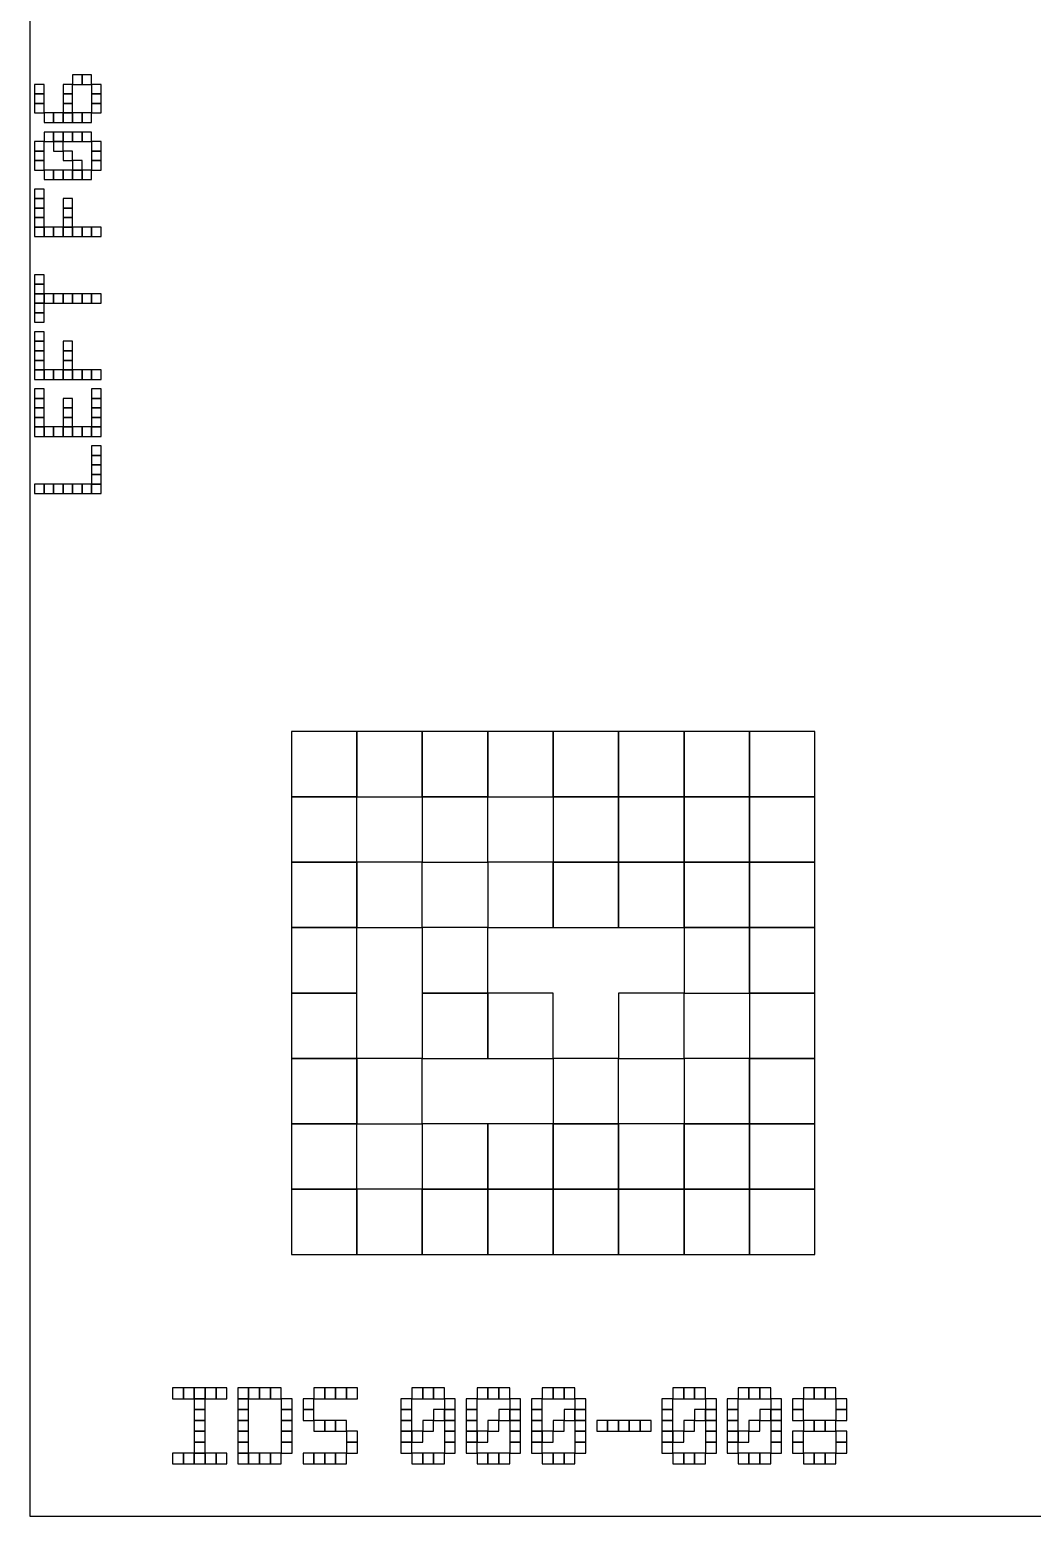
# Model space of a CAD drawing. Extents: x 0 to 490, y 0 to 320.
# Drawn here: x 0 to 42.1, y 170 to 232.5 of the extents above; entities that cross this region are included whole.
import ezdxf

# ---------------------------------------------------------------- set-up
doc = ezdxf.new("R2010")
doc.units = 0
for name, color, linetype in [('BLACK_POCKET', 7, 'CONTINUOUS'), ('BOARD_TEXT', 2, 'CONTINUOUS'), ('CUT', 1, 'CONTINUOUS')]:
    doc.layers.add(name, color=color, linetype=linetype)

msp = doc.modelspace()

# ---------------------------------------------------------------- linework, layer by layer
at = {"layer": 'BLACK_POCKET'}
for p, q in [((13.75, 203), (11, 203)), ((11, 203), (11, 200.25)), ((13.75, 200.25), (13.75, 203)), ((16.5, 203), (13.75, 203)), ((13.75, 203), (13.75, 200.25)), ((16.5, 200.25), (16.5, 203)), ((19.25, 203), (16.5, 203)), ((16.5, 203), (16.5, 200.25)), ((19.25, 200.25), (19.25, 203)), ((22, 203), (19.25, 203)), ((19.25, 203), (19.25, 200.25)), ((22, 200.25), (22, 203)), ((24.75, 203), (22, 203)), ((22, 203), (22, 200.25)), ((24.75, 200.25), (24.75, 203)), ((27.5, 203), (24.75, 203)), ((24.75, 203), (24.75, 200.25)), ((27.5, 200.25), (27.5, 203)), ((30.25, 203), (27.5, 203)), ((27.5, 203), (27.5, 200.25)), ((30.25, 200.25), (30.25, 203)), ((33, 203), (30.25, 203)), ((30.25, 203), (30.25, 200.25)), ((33, 200.25), (33, 203)), ((11, 200.25), (13.75, 200.25)), ((13.75, 200.25), (11, 200.25)), ((11, 200.25), (11, 197.5)), ((13.75, 200.25), (16.5, 200.25)), ((13.75, 197.5), (13.75, 200.25)), ((16.5, 200.25), (19.25, 200.25)), ((19.25, 200.25), (16.5, 200.25)), ((16.5, 200.25), (16.5, 197.5)), ((19.25, 200.25), (22, 200.25)), ((19.25, 197.5), (19.25, 200.25)), ((22, 200.25), (24.75, 200.25)), ((24.75, 200.25), (22, 200.25)), ((22, 200.25), (22, 197.5)), ((24.75, 200.25), (27.5, 200.25)), ((24.75, 197.5), (24.75, 200.25)), ((27.5, 200.25), (24.75, 200.25)), ((24.75, 200.25), (24.75, 197.5)), ((27.5, 200.25), (30.25, 200.25)), ((27.5, 197.5), (27.5, 200.25)), ((30.25, 200.25), (27.5, 200.25)), ((27.5, 200.25), (27.5, 197.5)), ((30.25, 200.25), (33, 200.25)), ((30.25, 197.5), (30.25, 200.25)), ((33, 200.25), (30.25, 200.25)), ((30.25, 200.25), (30.25, 197.5)), ((33, 197.5), (33, 200.25)), ((11, 197.5), (13.75, 197.5)), ((13.75, 197.5), (11, 197.5)), ((11, 197.5), (11, 194.75)), ((13.75, 194.75), (13.75, 197.5)), ((16.5, 197.5), (13.75, 197.5)), ((13.75, 197.5), (13.75, 194.75)), ((16.5, 197.5), (19.25, 197.5)), ((16.5, 194.75), (16.5, 197.5)), ((22, 197.5), (19.25, 197.5)), ((19.25, 197.5), (19.25, 194.75)), ((22, 197.5), (24.75, 197.5)), ((22, 194.75), (22, 197.5)), ((24.75, 197.5), (22, 197.5)), ((22, 197.5), (22, 194.75)), ((24.75, 197.5), (27.5, 197.5)), ((24.75, 194.75), (24.75, 197.5)), ((27.5, 197.5), (24.75, 197.5)), ((24.75, 197.5), (24.75, 194.75)), ((27.5, 197.5), (30.25, 197.5)), ((27.5, 194.75), (27.5, 197.5)), ((30.25, 197.5), (27.5, 197.5)), ((27.5, 197.5), (27.5, 194.75)), ((30.25, 197.5), (33, 197.5)), ((30.25, 194.75), (30.25, 197.5)), ((33, 197.5), (30.25, 197.5)), ((30.25, 197.5), (30.25, 194.75)), ((33, 194.75), (33, 197.5)), ((11, 194.75), (13.75, 194.75)), ((13.75, 194.75), (11, 194.75)), ((11, 194.75), (11, 192)), ((13.75, 194.75), (16.5, 194.75)), ((13.75, 192), (13.75, 194.75)), ((19.25, 194.75), (16.5, 194.75)), ((16.5, 194.75), (16.5, 192)), ((19.25, 194.75), (22, 194.75)), ((19.25, 192), (19.25, 194.75)), ((22, 194.75), (24.75, 194.75)), ((24.75, 194.75), (27.5, 194.75)), ((27.5, 194.75), (30.25, 194.75)), ((30.25, 194.75), (27.5, 194.75)), ((27.5, 194.75), (27.5, 192)), ((30.25, 194.75), (33, 194.75)), ((30.25, 192), (30.25, 194.75)), ((33, 194.75), (30.25, 194.75)), ((30.25, 194.75), (30.25, 192)), ((33, 192), (33, 194.75)), ((11, 192), (13.75, 192)), ((13.75, 192), (11, 192)), ((11, 192), (11, 189.25)), ((13.75, 189.25), (13.75, 192)), ((16.5, 192), (19.25, 192)), ((19.25, 192), (16.5, 192)), ((16.5, 192), (16.5, 189.25)), ((19.25, 189.25), (19.25, 192)), ((22, 192), (19.25, 192)), ((19.25, 192), (19.25, 189.25)), ((22, 189.25), (22, 192)), ((27.5, 192), (24.75, 192)), ((24.75, 192), (24.75, 189.25)), ((27.5, 192), (30.25, 192)), ((27.5, 189.25), (27.5, 192)), ((30.25, 192), (33, 192)), ((33, 192), (30.25, 192)), ((30.25, 192), (30.25, 189.25)), ((33, 189.25), (33, 192)), ((11, 189.25), (13.75, 189.25)), ((13.75, 189.25), (11, 189.25)), ((11, 189.25), (11, 186.5)), ((13.75, 186.5), (13.75, 189.25)), ((16.5, 189.25), (13.75, 189.25)), ((13.75, 189.25), (13.75, 186.5)), ((16.5, 189.25), (19.25, 189.25)), ((16.5, 186.5), (16.5, 189.25)), ((19.25, 189.25), (22, 189.25)), ((24.75, 189.25), (22, 189.25)), ((22, 189.25), (22, 186.5)), ((24.75, 189.25), (27.5, 189.25)), ((24.75, 186.5), (24.75, 189.25)), ((30.25, 189.25), (27.5, 189.25)), ((27.5, 189.25), (27.5, 186.5)), ((30.25, 189.25), (33, 189.25)), ((30.25, 186.5), (30.25, 189.25)), ((33, 189.25), (30.25, 189.25)), ((30.25, 189.25), (30.25, 186.5)), ((33, 186.5), (33, 189.25)), ((11, 186.5), (13.75, 186.5)), ((13.75, 186.5), (11, 186.5)), ((11, 186.5), (11, 183.75)), ((13.75, 186.5), (16.5, 186.5)), ((13.75, 183.75), (13.75, 186.5)), ((19.25, 186.5), (16.5, 186.5)), ((16.5, 186.5), (16.5, 183.75)), ((19.25, 183.75), (19.25, 186.5)), ((22, 186.5), (19.25, 186.5)), ((19.25, 186.5), (19.25, 183.75)), ((22, 186.5), (24.75, 186.5)), ((22, 183.75), (22, 186.5)), ((24.75, 186.5), (22, 186.5)), ((22, 186.5), (22, 183.75)), ((24.75, 183.75), (24.75, 186.5)), ((27.5, 186.5), (24.75, 186.5)), ((24.75, 186.5), (24.75, 183.75)), ((27.5, 186.5), (30.25, 186.5)), ((27.5, 183.75), (27.5, 186.5)), ((30.25, 186.5), (27.5, 186.5)), ((27.5, 186.5), (27.5, 183.75)), ((30.25, 186.5), (33, 186.5)), ((30.25, 183.75), (30.25, 186.5)), ((33, 186.5), (30.25, 186.5)), ((30.25, 186.5), (30.25, 183.75)), ((33, 183.75), (33, 186.5)), ((11, 183.75), (13.75, 183.75)), ((13.75, 183.75), (11, 183.75)), ((11, 183.75), (11, 181)), ((13.75, 181), (13.75, 183.75)), ((16.5, 183.75), (13.75, 183.75)), ((13.75, 183.75), (13.75, 181)), ((16.5, 183.75), (19.25, 183.75)), ((16.5, 181), (16.5, 183.75)), ((19.25, 183.75), (16.5, 183.75)), ((16.5, 183.75), (16.5, 181)), ((19.25, 183.75), (22, 183.75)), ((19.25, 181), (19.25, 183.75)), ((22, 183.75), (19.25, 183.75)), ((19.25, 183.75), (19.25, 181)), ((22, 183.75), (24.75, 183.75)), ((22, 181), (22, 183.75)), ((24.75, 183.75), (22, 183.75)), ((22, 183.75), (22, 181)), ((24.75, 183.75), (27.5, 183.75)), ((24.75, 181), (24.75, 183.75)), ((27.5, 183.75), (24.75, 183.75)), ((24.75, 183.75), (24.75, 181)), ((27.5, 183.75), (30.25, 183.75)), ((27.5, 181), (27.5, 183.75)), ((30.25, 183.75), (27.5, 183.75)), ((27.5, 183.75), (27.5, 181)), ((30.25, 183.75), (33, 183.75)), ((30.25, 181), (30.25, 183.75)), ((33, 183.75), (30.25, 183.75)), ((30.25, 183.75), (30.25, 181)), ((33, 181), (33, 183.75)), ((11, 181), (13.75, 181)), ((13.75, 181), (16.5, 181)), ((16.5, 181), (19.25, 181)), ((19.25, 181), (22, 181)), ((22, 181), (24.75, 181)), ((24.75, 181), (27.5, 181)), ((27.5, 181), (30.25, 181)), ((30.25, 181), (33, 181))]:
    msp.add_line(p, q, dxfattribs=at)
at = {"layer": 'BOARD_TEXT'}
for p, q in [((0.6, 230.2), (0.2, 230.2)), ((0.2, 230.2), (0.2, 229.8)), ((0.6, 229.8), (0.6, 230.2)), ((1.8, 230.2), (1.4, 230.2)), ((1.4, 230.2), (1.4, 229.8)), ((2.2, 230.6), (1.8, 230.6)), ((1.8, 230.6), (1.8, 230.2)), ((1.8, 229.8), (1.8, 230.2)), ((1.8, 230.2), (2.2, 230.2)), ((2.2, 230.2), (2.2, 230.6)), ((2.6, 230.6), (2.2, 230.6)), ((2.2, 230.6), (2.2, 230.2)), ((2.2, 230.2), (2.6, 230.2)), ((2.6, 230.2), (2.6, 230.6)), ((3, 230.2), (2.6, 230.2)), ((2.6, 230.2), (2.6, 229.8)), ((3, 229.8), (3, 230.2)), ((0.6, 229.8), (0.2, 229.8)), ((0.2, 229.8), (0.2, 229.4)), ((0.2, 229.8), (0.6, 229.8)), ((0.6, 229.4), (0.2, 229.4)), ((0.2, 229.4), (0.2, 229)), ((0.2, 229.4), (0.6, 229.4)), ((0.6, 229.4), (0.6, 229.8)), ((0.6, 229), (0.6, 229.4)), ((1.8, 229.8), (1.4, 229.8)), ((1.4, 229.8), (1.4, 229.4)), ((1.4, 229.8), (1.8, 229.8)), ((1.8, 229.4), (1.4, 229.4)), ((1.4, 229.4), (1.4, 229)), ((1.4, 229.4), (1.8, 229.4)), ((1.8, 229.4), (1.8, 229.8)), ((1.8, 229), (1.8, 229.4)), ((3, 229.8), (2.6, 229.8)), ((2.6, 229.8), (2.6, 229.4)), ((2.6, 229.8), (3, 229.8)), ((3, 229.4), (2.6, 229.4)), ((2.6, 229.4), (2.6, 229)), ((2.6, 229.4), (3, 229.4)), ((3, 229.4), (3, 229.8)), ((3, 229), (3, 229.4)), ((0.2, 229), (0.6, 229)), ((1, 229), (0.6, 229)), ((0.6, 229), (0.6, 228.6)), ((1, 228.6), (1, 229)), ((1.4, 229), (1, 229)), ((1, 229), (1, 228.6)), ((1.4, 228.6), (1.4, 229)), ((1.8, 229), (1.4, 229)), ((1.4, 229), (1.4, 228.6)), ((1.4, 229), (1.8, 229)), ((1.8, 228.6), (1.8, 229)), ((2.2, 229), (1.8, 229)), ((1.8, 229), (1.8, 228.6)), ((2.2, 228.6), (2.2, 229)), ((2.6, 229), (2.2, 229)), ((2.2, 229), (2.2, 228.6)), ((2.6, 228.6), (2.6, 229)), ((2.6, 229), (3, 229)), ((0.6, 228.6), (1, 228.6)), ((1, 228.2), (0.6, 228.2)), ((0.6, 228.2), (0.6, 227.8)), ((1, 228.6), (1.4, 228.6)), ((1, 227.8), (1, 228.2)), ((1.4, 228.2), (1, 228.2)), ((1, 228.2), (1, 227.8)), ((1.4, 228.6), (1.8, 228.6)), ((1.4, 227.8), (1.4, 228.2)), ((1.8, 228.2), (1.4, 228.2)), ((1.4, 228.2), (1.4, 227.8)), ((1.8, 228.6), (2.2, 228.6)), ((1.8, 227.8), (1.8, 228.2)), ((2.2, 228.2), (1.8, 228.2)), ((1.8, 228.2), (1.8, 227.8)), ((2.2, 228.6), (2.6, 228.6)), ((2.2, 227.8), (2.2, 228.2)), ((2.6, 228.2), (2.2, 228.2)), ((2.2, 228.2), (2.2, 227.8)), ((2.6, 227.8), (2.6, 228.2)), ((0.6, 227.8), (0.2, 227.8)), ((0.2, 227.8), (0.2, 227.4)), ((0.6, 227.4), (0.6, 227.8)), ((0.6, 227.8), (1, 227.8)), ((1.4, 227.8), (1, 227.8)), ((1, 227.8), (1, 227.4)), ((1, 227.8), (1.4, 227.8)), ((1.4, 227.4), (1.4, 227.8)), ((1.4, 227.8), (1.8, 227.8)), ((1.8, 227.8), (2.2, 227.8)), ((2.2, 227.8), (2.6, 227.8)), ((3, 227.8), (2.6, 227.8)), ((2.6, 227.8), (2.6, 227.4)), ((3, 227.4), (3, 227.8)), ((0.6, 227.4), (0.2, 227.4)), ((0.2, 227.4), (0.2, 227)), ((0.2, 227.4), (0.6, 227.4)), ((0.6, 227), (0.2, 227)), ((0.2, 227), (0.2, 226.6)), ((0.2, 227), (0.6, 227)), ((0.6, 227), (0.6, 227.4)), ((0.6, 226.6), (0.6, 227)), ((1, 227.4), (1.4, 227.4)), ((1.8, 227.4), (1.4, 227.4)), ((1.4, 227.4), (1.4, 227)), ((1.4, 227), (1.8, 227)), ((1.8, 227), (1.8, 227.4)), ((2.2, 227), (1.8, 227)), ((1.8, 227), (1.8, 226.6)), ((2.2, 226.6), (2.2, 227)), ((3, 227.4), (2.6, 227.4)), ((2.6, 227.4), (2.6, 227)), ((2.6, 227.4), (3, 227.4)), ((3, 227), (2.6, 227)), ((2.6, 227), (2.6, 226.6)), ((2.6, 227), (3, 227)), ((3, 227), (3, 227.4)), ((3, 226.6), (3, 227)), ((0.2, 226.6), (0.6, 226.6)), ((1, 226.6), (0.6, 226.6)), ((0.6, 226.6), (0.6, 226.2)), ((1, 226.2), (1, 226.6)), ((1.4, 226.6), (1, 226.6)), ((1, 226.6), (1, 226.2)), ((1.4, 226.2), (1.4, 226.6)), ((1.8, 226.6), (1.4, 226.6)), ((1.4, 226.6), (1.4, 226.2)), ((1.8, 226.2), (1.8, 226.6)), ((2.2, 226.6), (1.8, 226.6)), ((1.8, 226.6), (1.8, 226.2)), ((1.8, 226.6), (2.2, 226.6)), ((2.2, 226.2), (2.2, 226.6)), ((2.6, 226.6), (2.2, 226.6)), ((2.2, 226.6), (2.2, 226.2)), ((2.6, 226.2), (2.6, 226.6)), ((2.6, 226.6), (3, 226.6)), ((0.6, 225.8), (0.2, 225.8)), ((0.2, 225.8), (0.2, 225.4)), ((0.6, 226.2), (1, 226.2)), ((0.6, 225.4), (0.6, 225.8)), ((1, 226.2), (1.4, 226.2)), ((1.4, 226.2), (1.8, 226.2)), ((1.8, 226.2), (2.2, 226.2)), ((2.2, 226.2), (2.6, 226.2)), ((0.6, 225.4), (0.2, 225.4)), ((0.2, 225.4), (0.2, 225)), ((0.2, 225.4), (0.6, 225.4)), ((0.6, 225), (0.2, 225)), ((0.2, 225), (0.2, 224.6)), ((0.2, 225), (0.6, 225)), ((0.6, 225), (0.6, 225.4)), ((0.6, 224.6), (0.6, 225)), ((1.8, 225.4), (1.4, 225.4)), ((1.4, 225.4), (1.4, 225)), ((1.8, 225), (1.4, 225)), ((1.4, 225), (1.4, 224.6)), ((1.4, 225), (1.8, 225)), ((1.8, 225), (1.8, 225.4)), ((1.8, 224.6), (1.8, 225)), ((0.6, 224.6), (0.2, 224.6)), ((0.2, 224.6), (0.2, 224.2)), ((0.2, 224.6), (0.6, 224.6)), ((0.6, 224.2), (0.6, 224.6)), ((1.8, 224.6), (1.4, 224.6)), ((1.4, 224.6), (1.4, 224.2)), ((1.4, 224.6), (1.8, 224.6)), ((1.8, 224.2), (1.8, 224.6)), ((0.6, 224.2), (0.2, 224.2)), ((0.2, 224.2), (0.2, 223.8)), ((0.2, 224.2), (0.6, 224.2)), ((0.2, 223.8), (0.6, 223.8)), ((0.6, 223.8), (0.6, 224.2)), ((1, 224.2), (0.6, 224.2)), ((0.6, 224.2), (0.6, 223.8)), ((0.6, 223.8), (1, 223.8)), ((1, 223.8), (1, 224.2)), ((1.4, 224.2), (1, 224.2)), ((1, 224.2), (1, 223.8)), ((1, 223.8), (1.4, 223.8)), ((1.4, 223.8), (1.4, 224.2)), ((1.8, 224.2), (1.4, 224.2)), ((1.4, 224.2), (1.4, 223.8)), ((1.4, 224.2), (1.8, 224.2)), ((1.4, 223.8), (1.8, 223.8)), ((1.8, 223.8), (1.8, 224.2)), ((2.2, 224.2), (1.8, 224.2)), ((1.8, 224.2), (1.8, 223.8)), ((1.8, 223.8), (2.2, 223.8)), ((2.2, 223.8), (2.2, 224.2)), ((2.6, 224.2), (2.2, 224.2)), ((2.2, 224.2), (2.2, 223.8)), ((2.2, 223.8), (2.6, 223.8)), ((2.6, 223.8), (2.6, 224.2)), ((3, 224.2), (2.6, 224.2)), ((2.6, 224.2), (2.6, 223.8)), ((2.6, 223.8), (3, 223.8)), ((3, 223.8), (3, 224.2)), ((0.6, 222.2), (0.2, 222.2)), ((0.2, 222.2), (0.2, 221.8)), ((0.6, 221.8), (0.6, 222.2)), ((0.6, 221.8), (0.2, 221.8)), ((0.2, 221.8), (0.2, 221.4)), ((0.2, 221.8), (0.6, 221.8)), ((0.6, 221.4), (0.2, 221.4)), ((0.2, 221.4), (0.2, 221)), ((0.2, 221.4), (0.6, 221.4)), ((0.6, 221.4), (0.6, 221.8)), ((0.6, 221), (0.6, 221.4)), ((1, 221.4), (0.6, 221.4)), ((0.6, 221.4), (0.6, 221)), ((1, 221), (1, 221.4)), ((1.4, 221.4), (1, 221.4)), ((1, 221.4), (1, 221)), ((1.4, 221), (1.4, 221.4)), ((1.8, 221.4), (1.4, 221.4)), ((1.4, 221.4), (1.4, 221)), ((1.8, 221), (1.8, 221.4)), ((2.2, 221.4), (1.8, 221.4)), ((1.8, 221.4), (1.8, 221)), ((2.2, 221), (2.2, 221.4)), ((2.6, 221.4), (2.2, 221.4)), ((2.2, 221.4), (2.2, 221)), ((2.6, 221), (2.6, 221.4)), ((3, 221.4), (2.6, 221.4)), ((2.6, 221.4), (2.6, 221)), ((3, 221), (3, 221.4)), ((0.6, 221), (0.2, 221)), ((0.2, 221), (0.2, 220.6)), ((0.2, 221), (0.6, 221)), ((0.6, 220.6), (0.6, 221)), ((0.6, 221), (1, 221)), ((1, 221), (1.4, 221)), ((1.4, 221), (1.8, 221)), ((1.8, 221), (2.2, 221)), ((2.2, 221), (2.6, 221)), ((2.6, 221), (3, 221)), ((0.6, 220.6), (0.2, 220.6)), ((0.2, 220.6), (0.2, 220.2)), ((0.2, 220.6), (0.6, 220.6)), ((0.2, 220.2), (0.6, 220.2)), ((0.6, 220.2), (0.6, 220.6)), ((0.6, 219.8), (0.2, 219.8)), ((0.2, 219.8), (0.2, 219.4)), ((0.6, 219.4), (0.2, 219.4)), ((0.2, 219.4), (0.2, 219)), ((0.2, 219.4), (0.6, 219.4)), ((0.6, 219.4), (0.6, 219.8)), ((0.6, 219), (0.6, 219.4)), ((1.8, 219.4), (1.4, 219.4)), ((1.4, 219.4), (1.4, 219)), ((1.8, 219), (1.8, 219.4)), ((0.6, 219), (0.2, 219)), ((0.2, 219), (0.2, 218.6)), ((0.2, 219), (0.6, 219)), ((0.6, 218.6), (0.6, 219)), ((1.8, 219), (1.4, 219)), ((1.4, 219), (1.4, 218.6)), ((1.4, 219), (1.8, 219)), ((1.8, 218.6), (1.8, 219)), ((0.6, 218.6), (0.2, 218.6)), ((0.2, 218.6), (0.2, 218.2)), ((0.2, 218.6), (0.6, 218.6)), ((0.6, 218.2), (0.2, 218.2)), ((0.2, 218.2), (0.2, 217.8)), ((0.2, 218.2), (0.6, 218.2)), ((0.6, 218.2), (0.6, 218.6)), ((0.6, 217.8), (0.6, 218.2)), ((1, 218.2), (0.6, 218.2)), ((0.6, 218.2), (0.6, 217.8)), ((1, 217.8), (1, 218.2)), ((1.4, 218.2), (1, 218.2)), ((1, 218.2), (1, 217.8)), ((1.8, 218.6), (1.4, 218.6)), ((1.4, 218.6), (1.4, 218.2)), ((1.4, 218.6), (1.8, 218.6)), ((1.4, 217.8), (1.4, 218.2)), ((1.8, 218.2), (1.4, 218.2)), ((1.4, 218.2), (1.4, 217.8)), ((1.4, 218.2), (1.8, 218.2)), ((1.8, 218.2), (1.8, 218.6)), ((1.8, 217.8), (1.8, 218.2)), ((2.2, 218.2), (1.8, 218.2)), ((1.8, 218.2), (1.8, 217.8)), ((2.2, 217.8), (2.2, 218.2)), ((2.6, 218.2), (2.2, 218.2)), ((2.2, 218.2), (2.2, 217.8)), ((2.6, 217.8), (2.6, 218.2)), ((3, 218.2), (2.6, 218.2)), ((2.6, 218.2), (2.6, 217.8)), ((3, 217.8), (3, 218.2)), ((0.2, 217.8), (0.6, 217.8)), ((0.6, 217.8), (1, 217.8)), ((1, 217.8), (1.4, 217.8)), ((1.4, 217.8), (1.8, 217.8)), ((1.8, 217.8), (2.2, 217.8)), ((2.2, 217.8), (2.6, 217.8)), ((2.6, 217.8), (3, 217.8)), ((0.6, 217.4), (0.2, 217.4)), ((0.2, 217.4), (0.2, 217)), ((0.6, 217), (0.2, 217)), ((0.2, 217), (0.2, 216.6)), ((0.2, 217), (0.6, 217)), ((0.6, 217), (0.6, 217.4)), ((0.6, 216.6), (0.6, 217)), ((1.8, 217), (1.4, 217)), ((1.4, 217), (1.4, 216.6)), ((1.8, 216.6), (1.8, 217)), ((3, 217.4), (2.6, 217.4)), ((2.6, 217.4), (2.6, 217)), ((3, 217), (2.6, 217)), ((2.6, 217), (2.6, 216.6)), ((2.6, 217), (3, 217)), ((3, 217), (3, 217.4)), ((3, 216.6), (3, 217)), ((0.6, 216.6), (0.2, 216.6)), ((0.2, 216.6), (0.2, 216.2)), ((0.2, 216.6), (0.6, 216.6)), ((0.6, 216.2), (0.6, 216.6)), ((1.8, 216.6), (1.4, 216.6)), ((1.4, 216.6), (1.4, 216.2)), ((1.4, 216.6), (1.8, 216.6)), ((1.8, 216.2), (1.8, 216.6)), ((3, 216.6), (2.6, 216.6)), ((2.6, 216.6), (2.6, 216.2)), ((2.6, 216.6), (3, 216.6)), ((3, 216.2), (3, 216.6)), ((0.6, 216.2), (0.2, 216.2)), ((0.2, 216.2), (0.2, 215.8)), ((0.2, 216.2), (0.6, 216.2)), ((0.6, 215.8), (0.2, 215.8)), ((0.2, 215.8), (0.2, 215.4)), ((0.2, 215.8), (0.6, 215.8)), ((0.6, 215.8), (0.6, 216.2)), ((0.6, 215.4), (0.6, 215.8)), ((1, 215.8), (0.6, 215.8)), ((0.6, 215.8), (0.6, 215.4)), ((1, 215.4), (1, 215.8)), ((1.4, 215.8), (1, 215.8)), ((1, 215.8), (1, 215.4)), ((1.8, 216.2), (1.4, 216.2)), ((1.4, 216.2), (1.4, 215.8)), ((1.4, 216.2), (1.8, 216.2)), ((1.4, 215.4), (1.4, 215.8)), ((1.8, 215.8), (1.4, 215.8)), ((1.4, 215.8), (1.4, 215.4)), ((1.4, 215.8), (1.8, 215.8)), ((1.8, 215.8), (1.8, 216.2)), ((1.8, 215.4), (1.8, 215.8)), ((2.2, 215.8), (1.8, 215.8)), ((1.8, 215.8), (1.8, 215.4)), ((2.2, 215.4), (2.2, 215.8)), ((2.6, 215.8), (2.2, 215.8)), ((2.2, 215.8), (2.2, 215.4)), ((3, 216.2), (2.6, 216.2)), ((2.6, 216.2), (2.6, 215.8)), ((2.6, 216.2), (3, 216.2)), ((2.6, 215.4), (2.6, 215.8)), ((3, 215.8), (2.6, 215.8)), ((2.6, 215.8), (2.6, 215.4)), ((2.6, 215.8), (3, 215.8)), ((3, 215.8), (3, 216.2)), ((3, 215.4), (3, 215.8)), ((0.2, 215.4), (0.6, 215.4)), ((0.6, 215.4), (1, 215.4)), ((1, 215.4), (1.4, 215.4)), ((1.4, 215.4), (1.8, 215.4)), ((1.8, 215.4), (2.2, 215.4)), ((2.2, 215.4), (2.6, 215.4)), ((2.6, 215.4), (3, 215.4)), ((3, 215), (2.6, 215)), ((2.6, 215), (2.6, 214.6)), ((3, 214.6), (3, 215)), ((3, 214.6), (2.6, 214.6)), ((2.6, 214.6), (2.6, 214.2)), ((2.6, 214.6), (3, 214.6)), ((3, 214.2), (3, 214.6)), ((3, 214.2), (2.6, 214.2)), ((2.6, 214.2), (2.6, 213.8)), ((2.6, 214.2), (3, 214.2)), ((3, 213.8), (2.6, 213.8)), ((2.6, 213.8), (2.6, 213.4)), ((2.6, 213.8), (3, 213.8)), ((3, 213.8), (3, 214.2)), ((3, 213.4), (3, 213.8)), ((0.6, 213.4), (0.2, 213.4)), ((0.2, 213.4), (0.2, 213)), ((0.6, 213), (0.6, 213.4)), ((1, 213.4), (0.6, 213.4)), ((0.6, 213.4), (0.6, 213)), ((1, 213), (1, 213.4)), ((1.4, 213.4), (1, 213.4)), ((1, 213.4), (1, 213)), ((1.4, 213), (1.4, 213.4)), ((1.8, 213.4), (1.4, 213.4)), ((1.4, 213.4), (1.4, 213)), ((1.8, 213), (1.8, 213.4)), ((2.2, 213.4), (1.8, 213.4)), ((1.8, 213.4), (1.8, 213)), ((2.2, 213), (2.2, 213.4)), ((2.6, 213.4), (2.2, 213.4)), ((2.2, 213.4), (2.2, 213)), ((2.6, 213), (2.6, 213.4)), ((3, 213.4), (2.6, 213.4)), ((2.6, 213.4), (2.6, 213)), ((2.6, 213.4), (3, 213.4)), ((3, 213), (3, 213.4)), ((0.2, 213), (0.6, 213)), ((0.6, 213), (1, 213)), ((1, 213), (1.4, 213)), ((1.4, 213), (1.8, 213)), ((1.8, 213), (2.2, 213)), ((2.2, 213), (2.6, 213)), ((2.6, 213), (3, 213)), ((6.457143, 175.4), (6, 175.4)), ((6, 175.4), (6, 174.942857)), ((6.457143, 174.942857), (6.457143, 175.4)), ((6.914286, 175.4), (6.457143, 175.4)), ((6.457143, 175.4), (6.457143, 174.942857)), ((6.914286, 174.942857), (6.914286, 175.4)), ((7.371429, 175.4), (6.914286, 175.4)), ((6.914286, 175.4), (6.914286, 174.942857)), ((7.371429, 174.942857), (7.371429, 175.4)), ((7.828571, 175.4), (7.371429, 175.4)), ((7.371429, 175.4), (7.371429, 174.942857)), ((7.828571, 174.942857), (7.828571, 175.4)), ((8.285714, 175.4), (7.828571, 175.4)), ((7.828571, 175.4), (7.828571, 174.942857)), ((8.285714, 174.942857), (8.285714, 175.4)), ((9.2, 175.4), (8.742857, 175.4)), ((8.742857, 175.4), (8.742857, 174.942857)), ((9.2, 174.942857), (9.2, 175.4)), ((9.657143, 175.4), (9.2, 175.4)), ((9.2, 175.4), (9.2, 174.942857)), ((9.657143, 174.942857), (9.657143, 175.4)), ((10.114286, 175.4), (9.657143, 175.4)), ((9.657143, 175.4), (9.657143, 174.942857)), ((10.114286, 174.942857), (10.114286, 175.4)), ((10.571429, 175.4), (10.114286, 175.4)), ((10.114286, 175.4), (10.114286, 174.942857)), ((10.571429, 174.942857), (10.571429, 175.4)), ((12.4, 175.4), (11.942857, 175.4)), ((11.942857, 175.4), (11.942857, 174.942857)), ((12.4, 174.942857), (12.4, 175.4)), ((12.857143, 175.4), (12.4, 175.4)), ((12.4, 175.4), (12.4, 174.942857)), ((12.857143, 174.942857), (12.857143, 175.4)), ((13.314286, 175.4), (12.857143, 175.4)), ((12.857143, 175.4), (12.857143, 174.942857)), ((13.314286, 174.942857), (13.314286, 175.4)), ((13.771429, 175.4), (13.314286, 175.4)), ((13.314286, 175.4), (13.314286, 174.942857)), ((13.771429, 174.942857), (13.771429, 175.4)), ((16.514286, 175.4), (16.057143, 175.4)), ((16.057143, 175.4), (16.057143, 174.942857)), ((16.514286, 174.942857), (16.514286, 175.4)), ((16.971429, 175.4), (16.514286, 175.4)), ((16.514286, 175.4), (16.514286, 174.942857)), ((16.971429, 174.942857), (16.971429, 175.4)), ((17.428571, 175.4), (16.971429, 175.4)), ((16.971429, 175.4), (16.971429, 174.942857)), ((17.428571, 174.942857), (17.428571, 175.4)), ((19.257143, 175.4), (18.8, 175.4)), ((18.8, 175.4), (18.8, 174.942857)), ((19.257143, 174.942857), (19.257143, 175.4)), ((19.714286, 175.4), (19.257143, 175.4)), ((19.257143, 175.4), (19.257143, 174.942857)), ((19.714286, 174.942857), (19.714286, 175.4)), ((20.171429, 175.4), (19.714286, 175.4)), ((19.714286, 175.4), (19.714286, 174.942857)), ((20.171429, 174.942857), (20.171429, 175.4)), ((22, 175.4), (21.542857, 175.4)), ((21.542857, 175.4), (21.542857, 174.942857)), ((22, 174.942857), (22, 175.4)), ((22.457143, 175.4), (22, 175.4)), ((22, 175.4), (22, 174.942857)), ((22.457143, 174.942857), (22.457143, 175.4)), ((22.914286, 175.4), (22.457143, 175.4)), ((22.457143, 175.4), (22.457143, 174.942857)), ((22.914286, 174.942857), (22.914286, 175.4)), ((27.485714, 175.4), (27.028571, 175.4)), ((27.028571, 175.4), (27.028571, 174.942857)), ((27.485714, 174.942857), (27.485714, 175.4)), ((27.942857, 175.4), (27.485714, 175.4)), ((27.485714, 175.4), (27.485714, 174.942857)), ((27.942857, 174.942857), (27.942857, 175.4)), ((28.4, 175.4), (27.942857, 175.4)), ((27.942857, 175.4), (27.942857, 174.942857)), ((28.4, 174.942857), (28.4, 175.4)), ((30.228571, 175.4), (29.771429, 175.4)), ((29.771429, 175.4), (29.771429, 174.942857)), ((30.228571, 174.942857), (30.228571, 175.4)), ((30.685714, 175.4), (30.228571, 175.4)), ((30.228571, 175.4), (30.228571, 174.942857)), ((30.685714, 174.942857), (30.685714, 175.4)), ((31.142857, 175.4), (30.685714, 175.4)), ((30.685714, 175.4), (30.685714, 174.942857)), ((31.142857, 174.942857), (31.142857, 175.4)), ((32.971429, 175.4), (32.514286, 175.4)), ((32.514286, 175.4), (32.514286, 174.942857)), ((32.971429, 174.942857), (32.971429, 175.4)), ((33.428571, 175.4), (32.971429, 175.4)), ((32.971429, 175.4), (32.971429, 174.942857)), ((33.428571, 174.942857), (33.428571, 175.4)), ((33.885714, 175.4), (33.428571, 175.4)), ((33.428571, 175.4), (33.428571, 174.942857)), ((33.885714, 174.942857), (33.885714, 175.4)), ((6, 174.942857), (6.457143, 174.942857)), ((6.457143, 174.942857), (6.914286, 174.942857)), ((6.914286, 174.942857), (7.371429, 174.942857)), ((7.371429, 174.942857), (6.914286, 174.942857)), ((6.914286, 174.942857), (6.914286, 174.485714)), ((6.914286, 174.485714), (7.371429, 174.485714)), ((7.371429, 174.485714), (6.914286, 174.485714)), ((6.914286, 174.485714), (6.914286, 174.028571)), ((7.371429, 174.942857), (7.828571, 174.942857)), ((7.371429, 174.485714), (7.371429, 174.942857)), ((7.371429, 174.028571), (7.371429, 174.485714)), ((7.828571, 174.942857), (8.285714, 174.942857)), ((8.742857, 174.942857), (9.2, 174.942857)), ((9.2, 174.942857), (8.742857, 174.942857)), ((8.742857, 174.942857), (8.742857, 174.485714)), ((8.742857, 174.485714), (9.2, 174.485714)), ((9.2, 174.485714), (8.742857, 174.485714)), ((8.742857, 174.485714), (8.742857, 174.028571)), ((9.2, 174.942857), (9.657143, 174.942857)), ((9.2, 174.485714), (9.2, 174.942857)), ((9.2, 174.028571), (9.2, 174.485714)), ((9.657143, 174.942857), (10.114286, 174.942857)), ((10.114286, 174.942857), (10.571429, 174.942857)), ((11.028571, 174.942857), (10.571429, 174.942857)), ((10.571429, 174.942857), (10.571429, 174.485714)), ((10.571429, 174.485714), (11.028571, 174.485714)), ((11.028571, 174.485714), (10.571429, 174.485714)), ((10.571429, 174.485714), (10.571429, 174.028571)), ((11.028571, 174.485714), (11.028571, 174.942857)), ((11.028571, 174.028571), (11.028571, 174.485714)), ((11.942857, 174.942857), (11.485714, 174.942857)), ((11.485714, 174.942857), (11.485714, 174.485714)), ((11.485714, 174.485714), (11.942857, 174.485714)), ((11.942857, 174.485714), (11.485714, 174.485714)), ((11.485714, 174.485714), (11.485714, 174.028571)), ((11.942857, 174.942857), (12.4, 174.942857)), ((11.942857, 174.485714), (11.942857, 174.942857)), ((11.942857, 174.028571), (11.942857, 174.485714)), ((12.4, 174.942857), (12.857143, 174.942857)), ((12.857143, 174.942857), (13.314286, 174.942857)), ((13.314286, 174.942857), (13.771429, 174.942857)), ((16.057143, 174.942857), (15.6, 174.942857)), ((15.6, 174.942857), (15.6, 174.485714)), ((15.6, 174.485714), (16.057143, 174.485714)), ((16.057143, 174.485714), (15.6, 174.485714)), ((15.6, 174.485714), (15.6, 174.028571)), ((16.057143, 174.942857), (16.514286, 174.942857)), ((16.057143, 174.485714), (16.057143, 174.942857)), ((16.057143, 174.028571), (16.057143, 174.485714)), ((16.514286, 174.942857), (16.971429, 174.942857)), ((16.971429, 174.942857), (17.428571, 174.942857)), ((17.428571, 174.485714), (16.971429, 174.485714)), ((16.971429, 174.485714), (16.971429, 174.028571)), ((17.885714, 174.942857), (17.428571, 174.942857)), ((17.428571, 174.942857), (17.428571, 174.485714)), ((17.428571, 174.485714), (17.885714, 174.485714)), ((17.428571, 174.028571), (17.428571, 174.485714)), ((17.885714, 174.485714), (17.428571, 174.485714)), ((17.428571, 174.485714), (17.428571, 174.028571)), ((17.885714, 174.485714), (17.885714, 174.942857)), ((17.885714, 174.028571), (17.885714, 174.485714)), ((18.8, 174.942857), (18.342857, 174.942857)), ((18.342857, 174.942857), (18.342857, 174.485714)), ((18.342857, 174.485714), (18.8, 174.485714)), ((18.8, 174.485714), (18.342857, 174.485714)), ((18.342857, 174.485714), (18.342857, 174.028571)), ((18.8, 174.942857), (19.257143, 174.942857)), ((18.8, 174.485714), (18.8, 174.942857)), ((18.8, 174.028571), (18.8, 174.485714)), ((19.257143, 174.942857), (19.714286, 174.942857)), ((19.714286, 174.942857), (20.171429, 174.942857)), ((20.171429, 174.485714), (19.714286, 174.485714)), ((19.714286, 174.485714), (19.714286, 174.028571)), ((20.628571, 174.942857), (20.171429, 174.942857)), ((20.171429, 174.942857), (20.171429, 174.485714)), ((20.171429, 174.485714), (20.628571, 174.485714)), ((20.171429, 174.028571), (20.171429, 174.485714)), ((20.628571, 174.485714), (20.171429, 174.485714)), ((20.171429, 174.485714), (20.171429, 174.028571)), ((20.628571, 174.485714), (20.628571, 174.942857)), ((20.628571, 174.028571), (20.628571, 174.485714)), ((21.542857, 174.942857), (21.085714, 174.942857)), ((21.085714, 174.942857), (21.085714, 174.485714)), ((21.085714, 174.485714), (21.542857, 174.485714)), ((21.542857, 174.485714), (21.085714, 174.485714)), ((21.085714, 174.485714), (21.085714, 174.028571)), ((21.542857, 174.942857), (22, 174.942857)), ((21.542857, 174.485714), (21.542857, 174.942857)), ((21.542857, 174.028571), (21.542857, 174.485714)), ((22, 174.942857), (22.457143, 174.942857)), ((22.457143, 174.942857), (22.914286, 174.942857)), ((22.914286, 174.485714), (22.457143, 174.485714)), ((22.457143, 174.485714), (22.457143, 174.028571)), ((23.371429, 174.942857), (22.914286, 174.942857)), ((22.914286, 174.942857), (22.914286, 174.485714)), ((22.914286, 174.485714), (23.371429, 174.485714)), ((22.914286, 174.028571), (22.914286, 174.485714)), ((23.371429, 174.485714), (22.914286, 174.485714)), ((22.914286, 174.485714), (22.914286, 174.028571)), ((23.371429, 174.485714), (23.371429, 174.942857)), ((23.371429, 174.028571), (23.371429, 174.485714)), ((27.028571, 174.942857), (26.571429, 174.942857)), ((26.571429, 174.942857), (26.571429, 174.485714)), ((26.571429, 174.485714), (27.028571, 174.485714)), ((27.028571, 174.485714), (26.571429, 174.485714)), ((26.571429, 174.485714), (26.571429, 174.028571)), ((27.028571, 174.942857), (27.485714, 174.942857)), ((27.028571, 174.485714), (27.028571, 174.942857)), ((27.028571, 174.028571), (27.028571, 174.485714)), ((27.485714, 174.942857), (27.942857, 174.942857)), ((27.942857, 174.942857), (28.4, 174.942857)), ((28.4, 174.485714), (27.942857, 174.485714)), ((27.942857, 174.485714), (27.942857, 174.028571)), ((28.857143, 174.942857), (28.4, 174.942857)), ((28.4, 174.942857), (28.4, 174.485714)), ((28.4, 174.485714), (28.857143, 174.485714)), ((28.4, 174.028571), (28.4, 174.485714)), ((28.857143, 174.485714), (28.4, 174.485714)), ((28.4, 174.485714), (28.4, 174.028571)), ((28.857143, 174.485714), (28.857143, 174.942857)), ((28.857143, 174.028571), (28.857143, 174.485714)), ((29.771429, 174.942857), (29.314286, 174.942857)), ((29.314286, 174.942857), (29.314286, 174.485714)), ((29.314286, 174.485714), (29.771429, 174.485714)), ((29.771429, 174.485714), (29.314286, 174.485714)), ((29.314286, 174.485714), (29.314286, 174.028571)), ((29.771429, 174.942857), (30.228571, 174.942857)), ((29.771429, 174.485714), (29.771429, 174.942857)), ((29.771429, 174.028571), (29.771429, 174.485714)), ((30.228571, 174.942857), (30.685714, 174.942857)), ((30.685714, 174.942857), (31.142857, 174.942857)), ((31.142857, 174.485714), (30.685714, 174.485714)), ((30.685714, 174.485714), (30.685714, 174.028571)), ((31.6, 174.942857), (31.142857, 174.942857)), ((31.142857, 174.942857), (31.142857, 174.485714)), ((31.142857, 174.485714), (31.6, 174.485714)), ((31.142857, 174.028571), (31.142857, 174.485714)), ((31.6, 174.485714), (31.142857, 174.485714)), ((31.142857, 174.485714), (31.142857, 174.028571)), ((31.6, 174.485714), (31.6, 174.942857)), ((31.6, 174.028571), (31.6, 174.485714)), ((32.514286, 174.942857), (32.057143, 174.942857)), ((32.057143, 174.942857), (32.057143, 174.485714)), ((32.057143, 174.485714), (32.514286, 174.485714)), ((32.514286, 174.485714), (32.057143, 174.485714)), ((32.057143, 174.485714), (32.057143, 174.028571)), ((32.514286, 174.942857), (32.971429, 174.942857)), ((32.514286, 174.485714), (32.514286, 174.942857)), ((32.514286, 174.028571), (32.514286, 174.485714)), ((32.971429, 174.942857), (33.428571, 174.942857)), ((33.428571, 174.942857), (33.885714, 174.942857)), ((34.342857, 174.942857), (33.885714, 174.942857)), ((33.885714, 174.942857), (33.885714, 174.485714)), ((33.885714, 174.485714), (34.342857, 174.485714)), ((34.342857, 174.485714), (33.885714, 174.485714)), ((33.885714, 174.485714), (33.885714, 174.028571)), ((34.342857, 174.485714), (34.342857, 174.942857)), ((34.342857, 174.028571), (34.342857, 174.485714)), ((6.914286, 174.028571), (7.371429, 174.028571)), ((7.371429, 174.028571), (6.914286, 174.028571)), ((6.914286, 174.028571), (6.914286, 173.571429)), ((7.371429, 173.571429), (7.371429, 174.028571)), ((8.742857, 174.028571), (9.2, 174.028571)), ((9.2, 174.028571), (8.742857, 174.028571)), ((8.742857, 174.028571), (8.742857, 173.571429)), ((9.2, 173.571429), (9.2, 174.028571)), ((10.571429, 174.028571), (11.028571, 174.028571)), ((11.028571, 174.028571), (10.571429, 174.028571)), ((10.571429, 174.028571), (10.571429, 173.571429)), ((11.028571, 173.571429), (11.028571, 174.028571)), ((11.485714, 174.028571), (11.942857, 174.028571)), ((12.4, 174.028571), (11.942857, 174.028571)), ((11.942857, 174.028571), (11.942857, 173.571429)), ((12.4, 173.571429), (12.4, 174.028571)), ((12.857143, 174.028571), (12.4, 174.028571)), ((12.4, 174.028571), (12.4, 173.571429)), ((12.857143, 173.571429), (12.857143, 174.028571)), ((13.314286, 174.028571), (12.857143, 174.028571)), ((12.857143, 174.028571), (12.857143, 173.571429)), ((13.314286, 173.571429), (13.314286, 174.028571)), ((15.6, 174.028571), (16.057143, 174.028571)), ((16.057143, 174.028571), (15.6, 174.028571)), ((15.6, 174.028571), (15.6, 173.571429)), ((16.057143, 173.571429), (16.057143, 174.028571)), ((16.971429, 174.028571), (16.514286, 174.028571)), ((16.514286, 174.028571), (16.514286, 173.571429)), ((16.971429, 174.028571), (17.428571, 174.028571)), ((16.971429, 173.571429), (16.971429, 174.028571)), ((17.428571, 174.028571), (17.885714, 174.028571)), ((17.885714, 174.028571), (17.428571, 174.028571)), ((17.428571, 174.028571), (17.428571, 173.571429)), ((17.885714, 173.571429), (17.885714, 174.028571)), ((18.342857, 174.028571), (18.8, 174.028571)), ((18.8, 174.028571), (18.342857, 174.028571)), ((18.342857, 174.028571), (18.342857, 173.571429)), ((18.8, 173.571429), (18.8, 174.028571)), ((19.714286, 174.028571), (19.257143, 174.028571)), ((19.257143, 174.028571), (19.257143, 173.571429)), ((19.714286, 174.028571), (20.171429, 174.028571)), ((19.714286, 173.571429), (19.714286, 174.028571)), ((20.171429, 174.028571), (20.628571, 174.028571)), ((20.628571, 174.028571), (20.171429, 174.028571)), ((20.171429, 174.028571), (20.171429, 173.571429)), ((20.628571, 173.571429), (20.628571, 174.028571)), ((21.085714, 174.028571), (21.542857, 174.028571)), ((21.542857, 174.028571), (21.085714, 174.028571)), ((21.085714, 174.028571), (21.085714, 173.571429)), ((21.542857, 173.571429), (21.542857, 174.028571)), ((22.457143, 174.028571), (22, 174.028571)), ((22, 174.028571), (22, 173.571429)), ((22.457143, 174.028571), (22.914286, 174.028571)), ((22.457143, 173.571429), (22.457143, 174.028571)), ((22.914286, 174.028571), (23.371429, 174.028571)), ((23.371429, 174.028571), (22.914286, 174.028571)), ((22.914286, 174.028571), (22.914286, 173.571429)), ((23.371429, 173.571429), (23.371429, 174.028571)), ((24.285714, 174.028571), (23.828571, 174.028571)), ((23.828571, 174.028571), (23.828571, 173.571429)), ((24.285714, 173.571429), (24.285714, 174.028571)), ((24.742857, 174.028571), (24.285714, 174.028571)), ((24.285714, 174.028571), (24.285714, 173.571429)), ((24.742857, 173.571429), (24.742857, 174.028571)), ((25.2, 174.028571), (24.742857, 174.028571)), ((24.742857, 174.028571), (24.742857, 173.571429)), ((25.2, 173.571429), (25.2, 174.028571)), ((25.657143, 174.028571), (25.2, 174.028571)), ((25.2, 174.028571), (25.2, 173.571429)), ((25.657143, 173.571429), (25.657143, 174.028571)), ((26.114286, 174.028571), (25.657143, 174.028571)), ((25.657143, 174.028571), (25.657143, 173.571429)), ((26.114286, 173.571429), (26.114286, 174.028571)), ((26.571429, 174.028571), (27.028571, 174.028571)), ((27.028571, 174.028571), (26.571429, 174.028571)), ((26.571429, 174.028571), (26.571429, 173.571429)), ((27.028571, 173.571429), (27.028571, 174.028571)), ((27.942857, 174.028571), (27.485714, 174.028571)), ((27.485714, 174.028571), (27.485714, 173.571429)), ((27.942857, 174.028571), (28.4, 174.028571)), ((27.942857, 173.571429), (27.942857, 174.028571)), ((28.4, 174.028571), (28.857143, 174.028571)), ((28.857143, 174.028571), (28.4, 174.028571)), ((28.4, 174.028571), (28.4, 173.571429)), ((28.857143, 173.571429), (28.857143, 174.028571)), ((29.314286, 174.028571), (29.771429, 174.028571)), ((29.771429, 174.028571), (29.314286, 174.028571)), ((29.314286, 174.028571), (29.314286, 173.571429)), ((29.771429, 173.571429), (29.771429, 174.028571)), ((30.685714, 174.028571), (30.228571, 174.028571)), ((30.228571, 174.028571), (30.228571, 173.571429)), ((30.685714, 174.028571), (31.142857, 174.028571)), ((30.685714, 173.571429), (30.685714, 174.028571)), ((31.142857, 174.028571), (31.6, 174.028571)), ((31.6, 174.028571), (31.142857, 174.028571)), ((31.142857, 174.028571), (31.142857, 173.571429)), ((31.6, 173.571429), (31.6, 174.028571)), ((32.057143, 174.028571), (32.514286, 174.028571)), ((32.971429, 174.028571), (32.514286, 174.028571)), ((32.514286, 174.028571), (32.514286, 173.571429)), ((32.971429, 173.571429), (32.971429, 174.028571)), ((33.428571, 174.028571), (32.971429, 174.028571)), ((32.971429, 174.028571), (32.971429, 173.571429)), ((33.428571, 173.571429), (33.428571, 174.028571)), ((33.885714, 174.028571), (33.428571, 174.028571)), ((33.428571, 174.028571), (33.428571, 173.571429)), ((33.885714, 174.028571), (34.342857, 174.028571)), ((33.885714, 173.571429), (33.885714, 174.028571)), ((6.914286, 173.571429), (7.371429, 173.571429)), ((7.371429, 173.571429), (6.914286, 173.571429)), ((6.914286, 173.571429), (6.914286, 173.114286)), ((7.371429, 173.114286), (7.371429, 173.571429)), ((8.742857, 173.571429), (9.2, 173.571429)), ((9.2, 173.571429), (8.742857, 173.571429)), ((8.742857, 173.571429), (8.742857, 173.114286)), ((9.2, 173.114286), (9.2, 173.571429)), ((10.571429, 173.571429), (11.028571, 173.571429)), ((11.028571, 173.571429), (10.571429, 173.571429)), ((10.571429, 173.571429), (10.571429, 173.114286)), ((11.028571, 173.114286), (11.028571, 173.571429)), ((11.942857, 173.571429), (12.4, 173.571429)), ((12.4, 173.571429), (12.857143, 173.571429)), ((12.857143, 173.571429), (13.314286, 173.571429)), ((13.771429, 173.571429), (13.314286, 173.571429)), ((13.314286, 173.571429), (13.314286, 173.114286)), ((13.771429, 173.114286), (13.771429, 173.571429)), ((15.6, 173.571429), (16.057143, 173.571429)), ((16.057143, 173.571429), (15.6, 173.571429)), ((15.6, 173.571429), (15.6, 173.114286)), ((16.057143, 173.114286), (16.057143, 173.571429)), ((16.514286, 173.571429), (16.057143, 173.571429)), ((16.057143, 173.571429), (16.057143, 173.114286)), ((16.514286, 173.571429), (16.971429, 173.571429)), ((16.514286, 173.114286), (16.514286, 173.571429)), ((17.428571, 173.571429), (17.885714, 173.571429)), ((17.885714, 173.571429), (17.428571, 173.571429)), ((17.428571, 173.571429), (17.428571, 173.114286)), ((17.885714, 173.114286), (17.885714, 173.571429)), ((18.342857, 173.571429), (18.8, 173.571429)), ((18.8, 173.571429), (18.342857, 173.571429)), ((18.342857, 173.571429), (18.342857, 173.114286)), ((18.8, 173.114286), (18.8, 173.571429)), ((19.257143, 173.571429), (18.8, 173.571429)), ((18.8, 173.571429), (18.8, 173.114286)), ((19.257143, 173.571429), (19.714286, 173.571429)), ((19.257143, 173.114286), (19.257143, 173.571429)), ((20.171429, 173.571429), (20.628571, 173.571429)), ((20.628571, 173.571429), (20.171429, 173.571429)), ((20.171429, 173.571429), (20.171429, 173.114286)), ((20.628571, 173.114286), (20.628571, 173.571429)), ((21.085714, 173.571429), (21.542857, 173.571429)), ((21.542857, 173.571429), (21.085714, 173.571429)), ((21.085714, 173.571429), (21.085714, 173.114286)), ((21.542857, 173.114286), (21.542857, 173.571429)), ((22, 173.571429), (21.542857, 173.571429)), ((21.542857, 173.571429), (21.542857, 173.114286)), ((22, 173.571429), (22.457143, 173.571429)), ((22, 173.114286), (22, 173.571429)), ((22.914286, 173.571429), (23.371429, 173.571429)), ((23.371429, 173.571429), (22.914286, 173.571429)), ((22.914286, 173.571429), (22.914286, 173.114286)), ((23.371429, 173.114286), (23.371429, 173.571429)), ((23.828571, 173.571429), (24.285714, 173.571429)), ((24.285714, 173.571429), (24.742857, 173.571429)), ((24.742857, 173.571429), (25.2, 173.571429)), ((25.2, 173.571429), (25.657143, 173.571429)), ((25.657143, 173.571429), (26.114286, 173.571429)), ((26.571429, 173.571429), (27.028571, 173.571429)), ((27.028571, 173.571429), (26.571429, 173.571429)), ((26.571429, 173.571429), (26.571429, 173.114286)), ((27.028571, 173.114286), (27.028571, 173.571429)), ((27.485714, 173.571429), (27.028571, 173.571429)), ((27.028571, 173.571429), (27.028571, 173.114286)), ((27.485714, 173.571429), (27.942857, 173.571429)), ((27.485714, 173.114286), (27.485714, 173.571429)), ((28.4, 173.571429), (28.857143, 173.571429)), ((28.857143, 173.571429), (28.4, 173.571429)), ((28.4, 173.571429), (28.4, 173.114286)), ((28.857143, 173.114286), (28.857143, 173.571429)), ((29.314286, 173.571429), (29.771429, 173.571429)), ((29.771429, 173.571429), (29.314286, 173.571429)), ((29.314286, 173.571429), (29.314286, 173.114286)), ((29.771429, 173.114286), (29.771429, 173.571429)), ((30.228571, 173.571429), (29.771429, 173.571429)), ((29.771429, 173.571429), (29.771429, 173.114286)), ((30.228571, 173.571429), (30.685714, 173.571429)), ((30.228571, 173.114286), (30.228571, 173.571429)), ((31.142857, 173.571429), (31.6, 173.571429)), ((31.6, 173.571429), (31.142857, 173.571429)), ((31.142857, 173.571429), (31.142857, 173.114286)), ((31.6, 173.114286), (31.6, 173.571429)), ((32.514286, 173.571429), (32.057143, 173.571429)), ((32.057143, 173.571429), (32.057143, 173.114286)), ((32.514286, 173.571429), (32.971429, 173.571429)), ((32.514286, 173.114286), (32.514286, 173.571429)), ((32.971429, 173.571429), (33.428571, 173.571429)), ((33.428571, 173.571429), (33.885714, 173.571429)), ((34.342857, 173.571429), (33.885714, 173.571429)), ((33.885714, 173.571429), (33.885714, 173.114286)), ((34.342857, 173.114286), (34.342857, 173.571429)), ((6.457143, 172.657143), (6, 172.657143)), ((6, 172.657143), (6, 172.2)), ((6.457143, 172.2), (6.457143, 172.657143)), ((6.914286, 172.657143), (6.457143, 172.657143)), ((6.457143, 172.657143), (6.457143, 172.2)), ((6.914286, 173.114286), (7.371429, 173.114286)), ((7.371429, 173.114286), (6.914286, 173.114286)), ((6.914286, 173.114286), (6.914286, 172.657143)), ((6.914286, 172.657143), (7.371429, 172.657143)), ((6.914286, 172.2), (6.914286, 172.657143)), ((7.371429, 172.657143), (6.914286, 172.657143)), ((6.914286, 172.657143), (6.914286, 172.2)), ((7.371429, 172.657143), (7.371429, 173.114286)), ((7.371429, 172.2), (7.371429, 172.657143)), ((7.828571, 172.657143), (7.371429, 172.657143)), ((7.371429, 172.657143), (7.371429, 172.2)), ((7.828571, 172.2), (7.828571, 172.657143)), ((8.285714, 172.657143), (7.828571, 172.657143)), ((7.828571, 172.657143), (7.828571, 172.2)), ((8.285714, 172.2), (8.285714, 172.657143)), ((8.742857, 173.114286), (9.2, 173.114286)), ((9.2, 173.114286), (8.742857, 173.114286)), ((8.742857, 173.114286), (8.742857, 172.657143)), ((8.742857, 172.657143), (9.2, 172.657143)), ((9.2, 172.657143), (8.742857, 172.657143)), ((8.742857, 172.657143), (8.742857, 172.2)), ((9.2, 172.657143), (9.2, 173.114286)), ((9.2, 172.2), (9.2, 172.657143)), ((9.657143, 172.657143), (9.2, 172.657143)), ((9.2, 172.657143), (9.2, 172.2)), ((9.657143, 172.2), (9.657143, 172.657143)), ((10.114286, 172.657143), (9.657143, 172.657143)), ((9.657143, 172.657143), (9.657143, 172.2)), ((10.114286, 172.2), (10.114286, 172.657143)), ((10.571429, 172.657143), (10.114286, 172.657143)), ((10.114286, 172.657143), (10.114286, 172.2)), ((10.571429, 173.114286), (11.028571, 173.114286)), ((11.028571, 173.114286), (10.571429, 173.114286)), ((10.571429, 173.114286), (10.571429, 172.657143)), ((10.571429, 172.657143), (11.028571, 172.657143)), ((10.571429, 172.2), (10.571429, 172.657143)), ((11.028571, 172.657143), (11.028571, 173.114286)), ((11.942857, 172.657143), (11.485714, 172.657143)), ((11.485714, 172.657143), (11.485714, 172.2)), ((11.942857, 172.2), (11.942857, 172.657143)), ((12.4, 172.657143), (11.942857, 172.657143)), ((11.942857, 172.657143), (11.942857, 172.2)), ((12.4, 172.2), (12.4, 172.657143)), ((12.857143, 172.657143), (12.4, 172.657143)), ((12.4, 172.657143), (12.4, 172.2)), ((12.857143, 172.2), (12.857143, 172.657143)), ((13.314286, 172.657143), (12.857143, 172.657143)), ((12.857143, 172.657143), (12.857143, 172.2)), ((13.314286, 173.114286), (13.771429, 173.114286)), ((13.771429, 173.114286), (13.314286, 173.114286)), ((13.314286, 173.114286), (13.314286, 172.657143)), ((13.314286, 172.657143), (13.771429, 172.657143)), ((13.314286, 172.2), (13.314286, 172.657143)), ((13.771429, 172.657143), (13.771429, 173.114286)), ((15.6, 173.114286), (16.057143, 173.114286)), ((16.057143, 173.114286), (15.6, 173.114286)), ((15.6, 173.114286), (15.6, 172.657143)), ((15.6, 172.657143), (16.057143, 172.657143)), ((16.057143, 173.114286), (16.514286, 173.114286)), ((16.057143, 172.657143), (16.057143, 173.114286)), ((16.514286, 172.657143), (16.057143, 172.657143)), ((16.057143, 172.657143), (16.057143, 172.2)), ((16.514286, 172.2), (16.514286, 172.657143)), ((16.971429, 172.657143), (16.514286, 172.657143)), ((16.514286, 172.657143), (16.514286, 172.2)), ((16.971429, 172.2), (16.971429, 172.657143)), ((17.428571, 172.657143), (16.971429, 172.657143)), ((16.971429, 172.657143), (16.971429, 172.2)), ((17.428571, 173.114286), (17.885714, 173.114286)), ((17.885714, 173.114286), (17.428571, 173.114286)), ((17.428571, 173.114286), (17.428571, 172.657143)), ((17.428571, 172.657143), (17.885714, 172.657143)), ((17.428571, 172.2), (17.428571, 172.657143)), ((17.885714, 172.657143), (17.885714, 173.114286)), ((18.342857, 173.114286), (18.8, 173.114286)), ((18.8, 173.114286), (18.342857, 173.114286)), ((18.342857, 173.114286), (18.342857, 172.657143)), ((18.342857, 172.657143), (18.8, 172.657143)), ((18.8, 173.114286), (19.257143, 173.114286)), ((18.8, 172.657143), (18.8, 173.114286)), ((19.257143, 172.657143), (18.8, 172.657143)), ((18.8, 172.657143), (18.8, 172.2)), ((19.257143, 172.2), (19.257143, 172.657143)), ((19.714286, 172.657143), (19.257143, 172.657143)), ((19.257143, 172.657143), (19.257143, 172.2)), ((19.714286, 172.2), (19.714286, 172.657143)), ((20.171429, 172.657143), (19.714286, 172.657143)), ((19.714286, 172.657143), (19.714286, 172.2)), ((20.171429, 173.114286), (20.628571, 173.114286)), ((20.628571, 173.114286), (20.171429, 173.114286)), ((20.171429, 173.114286), (20.171429, 172.657143)), ((20.171429, 172.657143), (20.628571, 172.657143)), ((20.171429, 172.2), (20.171429, 172.657143)), ((20.628571, 172.657143), (20.628571, 173.114286)), ((21.085714, 173.114286), (21.542857, 173.114286)), ((21.542857, 173.114286), (21.085714, 173.114286)), ((21.085714, 173.114286), (21.085714, 172.657143)), ((21.085714, 172.657143), (21.542857, 172.657143)), ((21.542857, 173.114286), (22, 173.114286)), ((21.542857, 172.657143), (21.542857, 173.114286)), ((22, 172.657143), (21.542857, 172.657143)), ((21.542857, 172.657143), (21.542857, 172.2)), ((22, 172.2), (22, 172.657143)), ((22.457143, 172.657143), (22, 172.657143)), ((22, 172.657143), (22, 172.2)), ((22.457143, 172.2), (22.457143, 172.657143)), ((22.914286, 172.657143), (22.457143, 172.657143)), ((22.457143, 172.657143), (22.457143, 172.2)), ((22.914286, 173.114286), (23.371429, 173.114286)), ((23.371429, 173.114286), (22.914286, 173.114286)), ((22.914286, 173.114286), (22.914286, 172.657143)), ((22.914286, 172.657143), (23.371429, 172.657143)), ((22.914286, 172.2), (22.914286, 172.657143)), ((23.371429, 172.657143), (23.371429, 173.114286)), ((26.571429, 173.114286), (27.028571, 173.114286)), ((27.028571, 173.114286), (26.571429, 173.114286)), ((26.571429, 173.114286), (26.571429, 172.657143)), ((26.571429, 172.657143), (27.028571, 172.657143)), ((27.028571, 173.114286), (27.485714, 173.114286)), ((27.028571, 172.657143), (27.028571, 173.114286)), ((27.485714, 172.657143), (27.028571, 172.657143)), ((27.028571, 172.657143), (27.028571, 172.2)), ((27.485714, 172.2), (27.485714, 172.657143)), ((27.942857, 172.657143), (27.485714, 172.657143)), ((27.485714, 172.657143), (27.485714, 172.2)), ((27.942857, 172.2), (27.942857, 172.657143)), ((28.4, 172.657143), (27.942857, 172.657143)), ((27.942857, 172.657143), (27.942857, 172.2)), ((28.4, 173.114286), (28.857143, 173.114286)), ((28.857143, 173.114286), (28.4, 173.114286)), ((28.4, 173.114286), (28.4, 172.657143)), ((28.4, 172.657143), (28.857143, 172.657143)), ((28.4, 172.2), (28.4, 172.657143)), ((28.857143, 172.657143), (28.857143, 173.114286)), ((29.314286, 173.114286), (29.771429, 173.114286)), ((29.771429, 173.114286), (29.314286, 173.114286)), ((29.314286, 173.114286), (29.314286, 172.657143)), ((29.314286, 172.657143), (29.771429, 172.657143)), ((29.771429, 173.114286), (30.228571, 173.114286)), ((29.771429, 172.657143), (29.771429, 173.114286)), ((30.228571, 172.657143), (29.771429, 172.657143)), ((29.771429, 172.657143), (29.771429, 172.2)), ((30.228571, 172.2), (30.228571, 172.657143)), ((30.685714, 172.657143), (30.228571, 172.657143)), ((30.228571, 172.657143), (30.228571, 172.2)), ((30.685714, 172.2), (30.685714, 172.657143)), ((31.142857, 172.657143), (30.685714, 172.657143)), ((30.685714, 172.657143), (30.685714, 172.2)), ((31.142857, 173.114286), (31.6, 173.114286)), ((31.6, 173.114286), (31.142857, 173.114286)), ((31.142857, 173.114286), (31.142857, 172.657143)), ((31.142857, 172.657143), (31.6, 172.657143)), ((31.142857, 172.2), (31.142857, 172.657143)), ((31.6, 172.657143), (31.6, 173.114286)), ((32.057143, 173.114286), (32.514286, 173.114286)), ((32.514286, 173.114286), (32.057143, 173.114286)), ((32.057143, 173.114286), (32.057143, 172.657143)), ((32.057143, 172.657143), (32.514286, 172.657143)), ((32.514286, 172.657143), (32.514286, 173.114286)), ((32.971429, 172.657143), (32.514286, 172.657143)), ((32.514286, 172.657143), (32.514286, 172.2)), ((32.971429, 172.2), (32.971429, 172.657143)), ((33.428571, 172.657143), (32.971429, 172.657143)), ((32.971429, 172.657143), (32.971429, 172.2)), ((33.428571, 172.2), (33.428571, 172.657143)), ((33.885714, 172.657143), (33.428571, 172.657143)), ((33.428571, 172.657143), (33.428571, 172.2)), ((33.885714, 173.114286), (34.342857, 173.114286)), ((34.342857, 173.114286), (33.885714, 173.114286)), ((33.885714, 173.114286), (33.885714, 172.657143)), ((33.885714, 172.657143), (34.342857, 172.657143)), ((33.885714, 172.2), (33.885714, 172.657143)), ((34.342857, 172.657143), (34.342857, 173.114286)), ((6, 172.2), (6.457143, 172.2)), ((6.457143, 172.2), (6.914286, 172.2)), ((6.914286, 172.2), (7.371429, 172.2)), ((7.371429, 172.2), (7.828571, 172.2)), ((7.828571, 172.2), (8.285714, 172.2)), ((8.742857, 172.2), (9.2, 172.2)), ((9.2, 172.2), (9.657143, 172.2)), ((9.657143, 172.2), (10.114286, 172.2)), ((10.114286, 172.2), (10.571429, 172.2)), ((11.485714, 172.2), (11.942857, 172.2)), ((11.942857, 172.2), (12.4, 172.2)), ((12.4, 172.2), (12.857143, 172.2)), ((12.857143, 172.2), (13.314286, 172.2)), ((16.057143, 172.2), (16.514286, 172.2)), ((16.514286, 172.2), (16.971429, 172.2)), ((16.971429, 172.2), (17.428571, 172.2)), ((18.8, 172.2), (19.257143, 172.2)), ((19.257143, 172.2), (19.714286, 172.2)), ((19.714286, 172.2), (20.171429, 172.2)), ((21.542857, 172.2), (22, 172.2)), ((22, 172.2), (22.457143, 172.2)), ((22.457143, 172.2), (22.914286, 172.2)), ((27.028571, 172.2), (27.485714, 172.2)), ((27.485714, 172.2), (27.942857, 172.2)), ((27.942857, 172.2), (28.4, 172.2)), ((29.771429, 172.2), (30.228571, 172.2)), ((30.228571, 172.2), (30.685714, 172.2)), ((30.685714, 172.2), (31.142857, 172.2)), ((32.514286, 172.2), (32.971429, 172.2)), ((32.971429, 172.2), (33.428571, 172.2)), ((33.428571, 172.2), (33.885714, 172.2))]:
    msp.add_line(p, q, dxfattribs=at)
at = {"layer": 'CUT'}
for p, q in [((0, 320), (0, 170)), ((0, 170), (150, 170))]:
    msp.add_line(p, q, dxfattribs=at)

doc.saveas('drawing.dxf')
